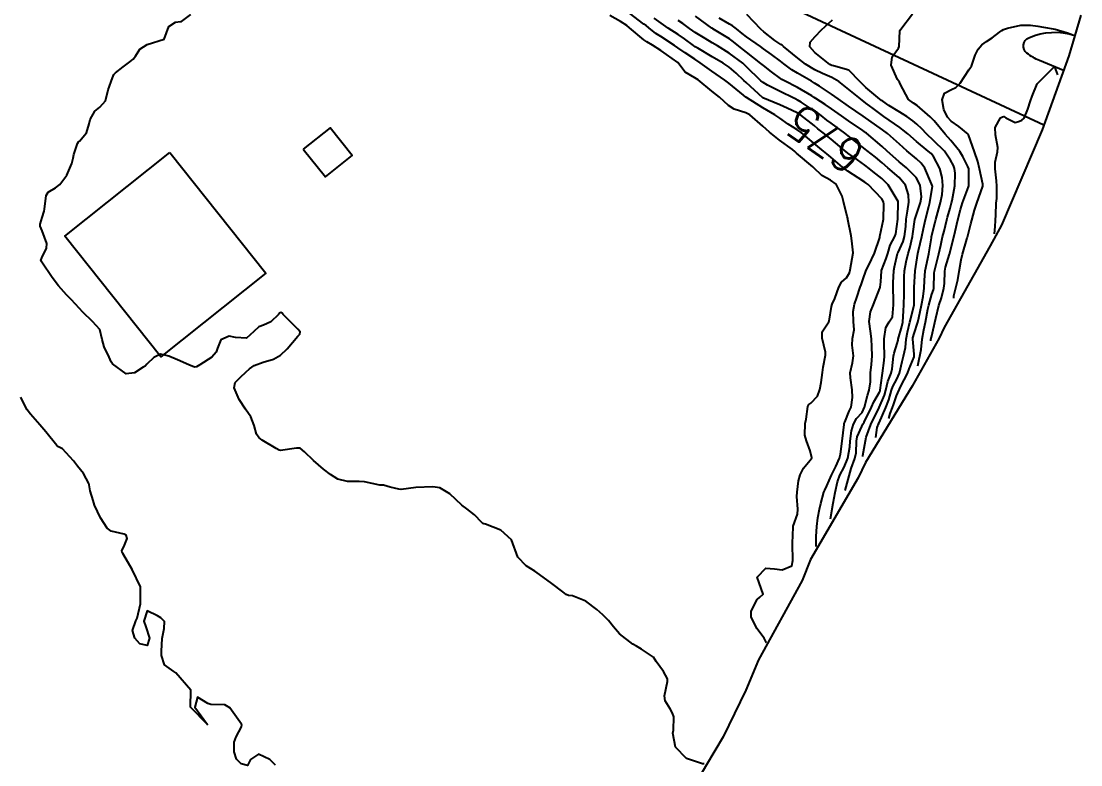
# Model space of a CAD drawing. Header units: metres. Extents: x 298520 to 308411, y 7433745 to 7450750.
# Drawn here: x 300937 to 301060.7, y 7446949.3 to 7447036.2 of the extents above; entities that cross this region are included whole.
import ezdxf
from ezdxf.enums import TextEntityAlignment as Align

# ---------------------------------------------------------------- set-up
doc = ezdxf.new("R2010")
doc.units = ezdxf.units.M
doc.header["$LTSCALE"] = 10
for name, color, linetype in [('Area', 45, 'Continuous'), ('Cotas', 45, 'Continuous'), ('Curvas de Nivel 1m', 11, 'Continuous'), ('Curvas de Nivel 5m', 15, 'Continuous'), ('Edificações', 30, 'Continuous'), ('Vias Primárias', 230, 'Continuous')]:
    doc.layers.add(name, color=color, linetype=linetype)
doc.styles.add('Style-STANDARD', font='STANDARD.shx')

msp = doc.modelspace()

# ---------------------------------------------------------------- linework, layer by layer
at = {"layer": 'Area'}
msp.add_polyline3d([(301060.74, 7447036.94, 681.84), (301059.34, 7447032.17, 682.4), (301056.23, 7447023.54, 691.2), (301051.49, 7447012.4, 682.23), (301050.14, 7447009.96, 686.54), (301044.77, 7447000.42, 683.44), (301044.21, 7446999.17, 677.86), (301041.05, 7446993.56, 676.34), (301035.59, 7446984.64, 673.62), (301034.76, 7446982.86, 673.19), (301029.19, 7446973.34, 673), (301028.2, 7446970.88, 674.24), (301023.11, 7446961.62, 672.65), (301021.61, 7446958.07, 672.37), (301018.96, 7446952.6, 672.43), (301017.03, 7446949.35, 672.28), (301013.8, 7446943.86, 671.69)], dxfattribs=at)
at = {"layer": 'Curvas de Nivel 1m', "flags": 128}
for points, elevation in [([(301016.75, 7446949.46), (301016.69, 7446949.45), (301016.58, 7446949.46), (301014.7, 7446950.08), (301013.41, 7446951.38), (301013.1, 7446953.02), (301013.17, 7446953.39), (301013.21, 7446954.94), (301013.05, 7446955.39), (301012.78, 7446955.88), (301012.21, 7446956.82), (301012.11, 7446957.4), (301012.49, 7446959.07), (301012.49, 7446959.39), (301011.99, 7446960.24), (301011.16, 7446961.42), (301011.05, 7446961.62), (301010.85, 7446961.93), (301009.44, 7446962.86), (301008.86, 7446963.19), (301008.43, 7446963.44), (301006.88, 7446964.63), (301006.17, 7446965.47), (301005.6, 7446966.18), (301004.91, 7446966.86), (301004.24, 7446967.5), (301002.92, 7446968.46), (301001.39, 7446969.07), (301000.93, 7446969.13), (301000.63, 7446969.23), (301000.27, 7446969.54), (300998.95, 7446970.54), (300997.53, 7446971.57), (300996.97, 7446971.96), (300995.98, 7446972.6), (300994.98, 7446973.61), (300994.24, 7446975.62), (300993.02, 7446976.75), (300991.23, 7446977.45), (300991.03, 7446977.49), (300990.92, 7446977.54), (300990.8, 7446977.65), (300989.93, 7446978.56), (300989.05, 7446979.24), (300988.44, 7446979.69), (300987.07, 7446981), (300985.87, 7446981.71), (300985.08, 7446981.82), (300983.08, 7446981.75), (300981.36, 7446981.49), (300981.08, 7446981.53), (300980.1, 7446981.78), (300979.31, 7446982.02), (300979.08, 7446982), (300978.87, 7446982.02), (300977.09, 7446982.41), (300976.48, 7446982.44), (300975.09, 7446982.45), (300973.97, 7446982.73), (300973.1, 7446983.24), (300972.3, 7446983.88), (300971.12, 7446984.89), (300970.1, 7446985.91), (300969.56, 7446986.34), (300969.14, 7446986.34), (300967.26, 7446986.07), (300967.13, 7446986.09), (300966.79, 7446986.29), (300965.15, 7446987.28), (300964.75, 7446987.57), (300964.48, 7446987.97), (300964.19, 7446989), (300963.8, 7446989.98), (300963.19, 7446990.9), (300962.47, 7446992), (300961.85, 7446993.37), (300961.99, 7446994), (300962.62, 7446994.61), (300963.24, 7446995.2), (300963.64, 7446995.6), (300964.21, 7446995.98), (300965.26, 7446996.37), (300966.46, 7446996.75), (300967.27, 7446997.19), (300968.05, 7446997.93), (300969.29, 7446999.42), (300969.53, 7446999.67), (300969.56, 7446999.91), (300969.3, 7447000.22), (300967.61, 7447001.94), (300967.48, 7447002.09), (300967.33, 7447002.18), (300967.18, 7447002.09), (300967.06, 7447001.94), (300966.15, 7447001.11), (300965.3, 7447000.71), (300964.76, 7447000.51), (300964.17, 7446999.98), (300963.29, 7446999.2), (300962.02, 7446999.27), (300961.29, 7446999.42), (300960.32, 7446998.99), (300959.94, 7446998.02), (300959.76, 7446997.54), (300959.26, 7446996.98), (300957.87, 7446996.05), (300957.48, 7446995.82), (300957.25, 7446995.78), (300956.59, 7446996.07), (300955.26, 7446996.65), (300954.24, 7446997.07), (300953.26, 7446997.31), (300952.47, 7446996.91), (300951.68, 7446996.13), (300951.48, 7446995.9), (300951.25, 7446995.78), (300950.24, 7446995.14), (300949.24, 7446995.02), (300947.66, 7446996.17), (300947.5, 7446996.42), (300947.26, 7446996.95), (300946.67, 7446998.19), (300946.45, 7446999.02), (300946.18, 7447000.19), (300945.31, 7447001.13), (300944.18, 7447002.21), (300943.33, 7447003.17), (300942.82, 7447003.71), (300942.29, 7447004.24), (300941.36, 7447005.29), (300940.63, 7447006.26), (300939.39, 7447008.08), (300939.32, 7447008.19), (300939.29, 7447008.27), (300939.4, 7447008.57), (300939.97, 7447009.7), (300939.99, 7447010.26), (300939.43, 7447011.72), (300939.23, 7447012.27), (300939.22, 7447012.5), (300939.45, 7447013.27), (300939.69, 7447014.04), (300939.73, 7447014.27), (300939.9, 7447015.85), (300940.16, 7447016.26), (300940.99, 7447016.76), (300941.5, 7447017.13), (300942.34, 7447018.24), (300942.9, 7447019.6), (300943.05, 7447020.23), (300943.14, 7447020.63), (300943.56, 7447021.93), (300943.67, 7447022.11), (300943.8, 7447022.22), (300944.61, 7447023.18), (300944.93, 7447024.21), (300945.05, 7447024.74), (300945.6, 7447025.7), (300946.19, 7447026.19), (300946.86, 7447026.93), (300947.17, 7447028.18), (300947.65, 7447029.61), (300947.83, 7447029.98), (300948, 7447030.17), (300948.92, 7447030.9), (300949.67, 7447031.47), (300950.06, 7447031.77), (300950.36, 7447032.14), (300950.86, 7447032.97), (300951.7, 7447033.51), (300953.7, 7447034.1), (300954.22, 7447035.6), (300955.01, 7447036.09), (300955.62, 7447036.18), (300955.72, 7447036.2), (300956.82, 7447036.99)], 672), ([(301024.03, 7446963.58), (301023.75, 7446964.13), (301022.89, 7446965.27), (301022.26, 7446966.63), (301022.23, 7446967.28), (301022.93, 7446968.64), (301023.27, 7446968.93), (301023.66, 7446969.26), (301022.96, 7446971.27), (301023.94, 7446972.3), (301024.97, 7446972.22), (301025.86, 7446972.12), (301026.98, 7446972.58), (301027.12, 7446973.22), (301027.08, 7446975.14), (301027.08, 7446975.22), (301027.15, 7446977.1), (301027.16, 7446977.22), (301027.64, 7446978.62), (301027.71, 7446979.21), (301027.59, 7446980.7), (301027.6, 7446981.21), (301027.78, 7446982.53), (301027.95, 7446983.21), (301028.34, 7446983.98), (301029.12, 7446984.95), (301029.25, 7446985.07), (301029.34, 7446985.2), (301029.14, 7446986.04), (301028.7, 7446987.2), (301028.5, 7446987.86), (301028.55, 7446989.21), (301028.67, 7446989.72), (301028.88, 7446991.2), (301028.97, 7446991.43), (301029.21, 7446991.6), (301030.01, 7446992.4), (301030.27, 7446993.19), (301030.42, 7446994), (301030.59, 7446995.19), (301030.65, 7446995.79), (301030.94, 7446997.18), (301030.92, 7446997.54), (301030.52, 7446999.19), (301030.55, 7446999.93), (301031.31, 7447001.11), (301031.34, 7447001.18), (301031.63, 7447002.88), (301031.72, 7447003.17), (301032, 7447003.82), (301032.49, 7447005.16), (301032.79, 7447005.74), (301033.38, 7447006.23), (301033.73, 7447006.8), (301033.82, 7447007.15), (301034.04, 7447008.51), (301034.14, 7447009.14), (301034.02, 7447010.55), (301033.93, 7447011.15), (301033.55, 7447013.06), (301033.53, 7447013.15), (301033.47, 7447013.4), (301033.01, 7447015.15), (301032.87, 7447015.78), (301032.19, 7447017.16), (301031.52, 7447017.63), (301030.51, 7447018.18), (301029.53, 7447019.12), (301029.46, 7447019.2), (301027.55, 7447020.8), (301027.34, 7447021.01), (301027.08, 7447021.23), (301025.57, 7447022.33), (301024.37, 7447023.26), (301023.59, 7447023.96), (301022.1, 7447025.29), (301021.61, 7447025.51), (301020.25, 7447025.95), (301019.61, 7447026.38), (301018.54, 7447027.33), (301017.64, 7447028.03), (301016.04, 7447029.36), (301015.66, 7447029.59), (301014.54, 7447030.25), (301013.67, 7447031.39), (301011.69, 7447032.78), (301010.71, 7447033.42), (301010.06, 7447033.79), (301009.71, 7447034.04), (301008.03, 7447035.46), (301007.73, 7447035.7), (301006.99, 7447036.2), (301005.74, 7447036.89)], 673), ([(301029.82, 7446974.83), (301029.83, 7446976), (301029.91, 7446977.19), (301030.04, 7446978.2), (301030.21, 7446979.19), (301030.37, 7446979.88), (301030.74, 7446981.18), (301030.85, 7446981.42), (301031.09, 7446981.94), (301031.63, 7446983.17), (301032.15, 7446984.2), (301032.56, 7446985.16), (301032.66, 7446985.62), (301032.89, 7446987.15), (301033.1, 7446989.08), (301033.1, 7446989.15), (301033.12, 7446989.21), (301033.18, 7446989.38), (301033.69, 7446990.65), (301033.92, 7446991.14), (301034.08, 7446992.27), (301034.06, 7446993.14), (301033.84, 7446994.54), (301033.81, 7446995.14), (301034.09, 7446996.31), (301034.21, 7446997.14), (301034.05, 7446998.38), (301034.09, 7446999.14), (301034.28, 7447000.17), (301034.2, 7447001.14), (301034.17, 7447002.3), (301034.33, 7447003.14), (301034.57, 7447003.92), (301034.99, 7447005.13), (301035.08, 7447005.42), (301035.38, 7447006.25), (301035.61, 7447006.91), (301035.69, 7447007.13), (301035.99, 7447007.71), (301036.66, 7447009.11), (301037.26, 7447010.93), (301037.28, 7447011.1), (301037.3, 7447011.24), (301037.44, 7447011.8), (301037.68, 7447012.88), (301037.7, 7447013.1), (301037.75, 7447014.83), (301037.7, 7447015.1), (301037.49, 7447015.47), (301035.91, 7447017.12), (301035.69, 7447017.31), (301035.52, 7447017.43), (301034.75, 7447017.9), (301033.53, 7447018.69), (301032.93, 7447019.16), (301031.54, 7447020.33), (301031.08, 7447020.71), (301030.5, 7447021.19), (301029.56, 7447021.98), (301028.07, 7447023.22), (301027.59, 7447023.57), (301026.56, 7447024.2), (301025.6, 7447024.87), (301025.02, 7447025.26), (301023.61, 7447026.1), (301021.69, 7447027.29), (301021.62, 7447027.34), (301021.35, 7447027.57), (301019.65, 7447028.96), (301019.16, 7447029.32), (301017.66, 7447030.37), (301016.28, 7447031.35), (301015.68, 7447031.77), (301014.52, 7447032.54), (301013.7, 7447033.11), (301013.29, 7447033.39), (301011.71, 7447034.42), (301011.1, 7447034.8), (301010.31, 7447035.43), (301009.98, 7447035.7), (301009.73, 7447035.89), (301008.04, 7447037.15)], 674), ([(301035.29, 7446985.37), (301035.3, 7446985.48), (301035.66, 7446987.62), (301036.22, 7446989.11), (301037.19, 7446991.08), (301037.2, 7446991.1), (301037.8, 7446992.51), (301037.96, 7446993.09), (301038.2, 7446994.12), (301038.58, 7446995.09), (301038.73, 7446995.6), (301038.88, 7446997.08), (301038.93, 7446997.43), (301039.29, 7446998.57), (301039.4, 7446998.97), (301039.43, 7446999.08), (301039.84, 7447000.54), (301039.94, 7447001.07), (301040.03, 7447002.37), (301040.08, 7447003.07), (301040.1, 7447004.32), (301040.1, 7447005.07), (301040.11, 7447006.34), (301040.17, 7447007.07), (301040.36, 7447008.11), (301040.6, 7447009.07), (301040.78, 7447009.7), (301041.1, 7447011.06), (301041.14, 7447011.36), (301041.36, 7447013.06), (301041.38, 7447013.15), (301041.47, 7447013.41), (301042.01, 7447015.05), (301042.12, 7447015.69), (301041.99, 7447017.05), (301041.52, 7447017.95), (301040.38, 7447019.07), (301039.54, 7447019.79), (301038.1, 7447021.09), (301037.56, 7447021.57), (301035.73, 7447023.13), (301035.64, 7447023.19), (301035.58, 7447023.23), (301035.29, 7447023.43), (301033.6, 7447024.59), (301032.78, 7447025.16), (301031.61, 7447025.98), (301030.9, 7447026.47), (301029.8, 7447027.2), (301029.62, 7447027.31), (301029.34, 7447027.49), (301027.64, 7447028.48), (301026.14, 7447029.24), (301025.82, 7447029.42), (301025.66, 7447029.53), (301024.63, 7447030.3), (301023.67, 7447031.03), (301023.36, 7447031.27), (301021.69, 7447032.59), (301020.81, 7447033.3), (301020.19, 7447033.8), (301019.71, 7447034.14), (301017.75, 7447035.34), (301017.72, 7447035.36), (301017.66, 7447035.41), (301015.74, 7447036.81)], 677), ([(301038.32, 7446989.81), (301038.47, 7446990.37), (301038.75, 7446991.08), (301038.87, 7446991.41), (301039.21, 7446992.45), (301039.71, 7446993.56), (301040.49, 7446995.07), (301040.71, 7446995.61), (301041.27, 7446997), (301041.29, 7446997.07), (301041.28, 7446997.31), (301041.12, 7446999.06), (301041.14, 7446999.22), (301041.3, 7446999.74), (301041.7, 7447001.05), (301041.82, 7447001.55), (301042.15, 7447003.05), (301042.35, 7447004.05), (301042.45, 7447005.04), (301042.48, 7447005.94), (301042.58, 7447007.04), (301042.86, 7447008.49), (301042.98, 7447009.04), (301043.29, 7447010.89), (301043.32, 7447011.03), (301043.44, 7447011.52), (301043.75, 7447012.73), (301043.83, 7447013.03), (301044.18, 7447014.32), (301044.35, 7447015.02), (301044.54, 7447015.97), (301044.63, 7447017.02), (301044.56, 7447017.97), (301044.29, 7447019.02), (301043.55, 7447020.41), (301043.26, 7447020.75), (301042.93, 7447021.04), (301041.57, 7447022.16), (301040.53, 7447023.07), (301040.01, 7447023.5), (301039.59, 7447023.81), (301037.75, 7447025.1), (301037.6, 7447025.2), (301036.5, 7447026), (301035.62, 7447026.66), (301035, 7447027.14), (301033.64, 7447028.25), (301032.47, 7447029.16), (301031.66, 7447029.63), (301030.57, 7447030.1), (301029.67, 7447030.53), (301028.59, 7447031.21), (301027.68, 7447031.88), (301026.02, 7447033.25), (301025.85, 7447033.4), (301025.71, 7447033.5), (301025, 7447033.97), (301023.72, 7447034.98), (301023.39, 7447035.27), (301021.74, 7447037)], 679), ([(301043.21, 7446998.88), (301043.23, 7446998.97), (301043.24, 7446999.03), (301043.3, 7446999.3), (301043.8, 7447001.51), (301044.18, 7447003.02), (301044.46, 7447003.91), (301044.76, 7447005.02), (301044.81, 7447005.58), (301044.85, 7447007.02), (301044.94, 7447007.48), (301045.41, 7447009.01), (301045.93, 7447011), (301046.08, 7447011.64), (301046.39, 7447013), (301046.68, 7447014.2), (301046.92, 7447014.99), (301047.5, 7447016.54), (301047.63, 7447016.85), (301047.66, 7447016.98), (301047.68, 7447018.83), (301047.65, 7447018.98), (301047.54, 7447019.26), (301046.96, 7447020.4), (301046.6, 7447020.99), (301045.57, 7447022.29), (301044.91, 7447023.02), (301043.6, 7447024.56), (301043.38, 7447024.82), (301043.16, 7447025.03), (301041.62, 7447026.36), (301041.2, 7447026.64), (301040.63, 7447027.06), (301039.65, 7447028.89), (301039.56, 7447029.08), (301039.34, 7447029.4), (301038.58, 7447031.09), (301038.73, 7447032.04), (301039.46, 7447033.08), (301039.52, 7447033.27), (301039.61, 7447035.08), (301039.64, 7447035.17), (301039.73, 7447035.29), (301041.1, 7447037.06)], 681), ([(301033.21, 7446981.4), (301033.93, 7446983.96), (301034.35, 7446985.14), (301034.49, 7446985.78), (301034.55, 7446987.14), (301034.64, 7446987.65), (301035.17, 7446988.86), (301035.3, 7446989.13), (301035.43, 7446989.38), (301036.29, 7446991.11), (301036.57, 7446991.75), (301037.22, 7446992.87), (301037.3, 7446993.02), (301037.32, 7446993.1), (301037.53, 7446994.81), (301037.57, 7446995.1), (301037.78, 7446996.58), (301037.8, 7446997.09), (301037.78, 7446998.6), (301037.79, 7446999.1), (301037.96, 7447000.44), (301038.38, 7447001.09), (301038.74, 7447001.67), (301038.85, 7447003.08), (301038.85, 7447003.59), (301038.82, 7447005.09), (301038.81, 7447005.64), (301038.9, 7447007.08), (301038.97, 7447007.51), (301039.35, 7447009.08), (301039.37, 7447009.13), (301039.41, 7447009.21), (301040.01, 7447010.49), (301040.16, 7447011.07), (301040.29, 7447012.23), (301040.36, 7447013.07), (301040.5, 7447014.04), (301040.65, 7447015.07), (301040.63, 7447015.93), (301040.27, 7447017.07), (301039.52, 7447017.96), (301038.21, 7447019.09), (301037.54, 7447019.67), (301036.75, 7447020.32), (301035.75, 7447021.13), (301035.56, 7447021.28), (301034.87, 7447021.83), (301033.58, 7447022.84), (301033.17, 7447023.15), (301031.59, 7447024.29), (301031.09, 7447024.67), (301030.42, 7447025.19), (301029.95, 7447025.54), (301029.61, 7447025.76), (301028.08, 7447026.75), (301027.62, 7447027.04), (301027.51, 7447027.11), (301027.24, 7447027.23), (301025.63, 7447027.99), (301024.16, 7447028.75), (301023.65, 7447029.05), (301023.37, 7447029.27), (301021.67, 7447030.93), (301021.48, 7447031.11), (301021.26, 7447031.3), (301019.69, 7447032.47), (301018.31, 7447033.33), (301017.71, 7447033.69), (301016.88, 7447034.18), (301015.72, 7447034.88), (301015.43, 7447035.08), (301015.03, 7447035.37), (301014.28, 7447035.93), (301013.73, 7447036.3)], 676), ([(301036.81, 7446987.59), (301036.98, 7446988.73), (301037.02, 7446988.95), (301037.08, 7446989.1), (301037.18, 7446989.31), (301037.98, 7446991.09), (301038.33, 7446991.97), (301038.64, 7446993.09), (301038.78, 7446993.53), (301039.24, 7446994.38), (301039.55, 7446995.08), (301039.88, 7446996.45), (301040.05, 7446997.07), (301040.27, 7446998.09), (301040.34, 7446999.07), (301040.49, 7446999.88), (301040.79, 7447001.07), (301040.88, 7447001.5), (301041.28, 7447003.06), (301041.28, 7447003.12), (301041.3, 7447005.06), (301041.3, 7447005.12), (301041.39, 7447007.06), (301041.72, 7447009.06), (301041.8, 7447009.44), (301042.18, 7447011.05), (301042.39, 7447011.99), (301042.61, 7447013.04), (301043, 7447014.56), (301043.11, 7447015.04), (301043.41, 7447016.94), (301043.39, 7447017.03), (301043.31, 7447017.23), (301042.53, 7447019.04), (301042.11, 7447019.62), (301041.54, 7447020.13), (301040.43, 7447021.07), (301039.56, 7447021.84), (301038.16, 7447023.09), (301037.59, 7447023.53), (301036.66, 7447024.18), (301035.6, 7447024.93), (301035.32, 7447025.13), (301033.61, 7447026.3), (301032.39, 7447027.16), (301031.63, 7447027.7), (301030.21, 7447028.62), (301029.65, 7447028.98), (301029.3, 7447029.2), (301027.66, 7447030.13), (301026.98, 7447030.55), (301026.06, 7447031.24), (301025.68, 7447031.54), (301024.61, 7447032.34), (301023.7, 7447033), (301023.32, 7447033.27), (301021.71, 7447034.41), (301021.2, 7447034.78), (301020.53, 7447035.31), (301020.08, 7447035.67), (301019.73, 7447035.88), (301018.49, 7447036.57)], 678), ([(301045.91, 7447003.84), (301045.92, 7447004.12), (301046.37, 7447005.99), (301046.54, 7447006.99), (301046.76, 7447008.34), (301046.93, 7447008.99), (301047.43, 7447010.77), (301047.48, 7447010.93), (301047.5, 7447010.98), (301047.9, 7447012.53), (301048.01, 7447012.97), (301048.32, 7447014.13), (301048.59, 7447014.97), (301048.84, 7447015.62), (301049.3, 7447016.96), (301049.31, 7447017.16), (301048.93, 7447018.97), (301048.7, 7447019.81), (301048.34, 7447020.97), (301047.63, 7447022.94), (301047.6, 7447022.98), (301047.58, 7447023.01), (301046.5, 7447023.9), (301045.6, 7447024.55), (301045.17, 7447025.01), (301044.74, 7447025.89), (301044.56, 7447027.02), (301044.84, 7447027.81), (301045.64, 7447028.25), (301046.15, 7447028.49), (301046.67, 7447028.99), (301047.67, 7447030.52), (301047.85, 7447030.8), (301047.96, 7447030.98), (301048.42, 7447032.25), (301048.77, 7447032.97), (301049.2, 7447033.47), (301049.71, 7447033.84), (301050.39, 7447034.28), (301051.26, 7447034.94), (301051.52, 7447035.15), (301051.73, 7447035.24), (301052.19, 7447035.39), (301053.73, 7447035.76), (301054.87, 7447035.76), (301055.73, 7447035.63), (301056.37, 7447035.53), (301057.73, 7447035.27), (301059.19, 7447034.85), (301059.61, 7447034.72), (301059.64, 7447034.69), (301059.65, 7447034.65)], 682), ([(301050.65, 7447011.36), (301050.73, 7447012.22), (301050.77, 7447012.95), (301050.81, 7447013.61), (301050.86, 7447014.95), (301050.92, 7447015.52), (301050.95, 7447016.95), (301050.89, 7447017.56), (301050.73, 7447018.95), (301050.74, 7447019.75), (301051.01, 7447020.95), (301051.05, 7447021.45), (301050.78, 7447022.95), (301050.74, 7447023.8), (301051.37, 7447024.94), (301051.52, 7447025.02), (301051.6, 7447025.05), (301051.75, 7447025.08), (301052, 7447024.93), (301053.08, 7447024.4), (301053.6, 7447024.52), (301053.87, 7447024.64), (301054.14, 7447024.9), (301054.57, 7447025.94), (301054.88, 7447026.9), (301055.06, 7447027.47), (301055.65, 7447028.89), (301057.58, 7447030.86), (301057.63, 7447030.91), (301057.67, 7447030.92), (301057.69, 7447030.9), (301058.02, 7447029.94)], 683), ([(300966.69, 7446949.29), (300966.03, 7446949.95), (300964.71, 7446950.59), (300963.76, 7446949.97), (300963.41, 7446949.26), (300962.69, 7446949.46), (300962.16, 7446950), (300961.87, 7446950.84), (300961.86, 7446952), (300962.1, 7446952.62), (300962.74, 7446953.79), (300962.78, 7446953.99), (300962.74, 7446954.08), (300961.36, 7446956), (300960.78, 7446956.35), (300959.15, 7446956.4), (300958.78, 7446956.49), (300957.59, 7446957.24), (300957.27, 7446956.06), (300958.74, 7446954.04), (300956.77, 7446956.06), (300956.79, 7446958.06), (300955.07, 7446960.08), (300954.82, 7446960.24), (300953.75, 7446961.01), (300953.38, 7446962.1), (300953.38, 7446962.63), (300953.45, 7446964.1), (300953.71, 7446965.26), (300953.73, 7446966.1), (300953.3, 7446966.51), (300952.9, 7446966.74), (300951.7, 7446967.33), (300951.31, 7446966.13), (300951.55, 7446965.46), (300951.99, 7446964.12), (300951.69, 7446963.28), (300950.86, 7446963.48), (300950.28, 7446964.14), (300950, 7446965.02), (300950.39, 7446966.14), (300950.55, 7446966.48), (300950.91, 7446968.13), (300950.94, 7446970.13), (300949.97, 7446972.14), (300948.98, 7446973.84), (300948.85, 7446974.02), (300948.78, 7446974.15), (300948.75, 7446974.39), (300948.99, 7446974.82), (300949.37, 7446975.78), (300949.25, 7446976.15), (300949.01, 7446976.28), (300947.49, 7446976.64), (300947.02, 7446976.98), (300946.26, 7446978.19), (300945.57, 7446979.68), (300945.4, 7446980.2), (300945.07, 7446981.34), (300944.93, 7446982.05), (300944.89, 7446982.2), (300944.26, 7446983.38), (300943.59, 7446984.22), (300943.11, 7446984.87), (300941.83, 7446986.24), (300941.35, 7446986.47), (300941.14, 7446986.64), (300939.88, 7446988.26), (300939.16, 7446989.07), (300938.09, 7446990.29), (300937.7, 7446990.81), (300937.2, 7446991.79), (300936.97, 7446992.3)], 671)]:
    msp.add_lwpolyline(points, dxfattribs=dict(at, elevation=elevation))
at = {"layer": 'Curvas de Nivel 5m', "flags": 128}
for points, elevation in [([(301031.5, 7446978.09), (301031.81, 7446979.92), (301032.05, 7446981.17), (301032.31, 7446982.38), (301032.6, 7446983.16), (301033.11, 7446984.11), (301033.55, 7446985.15), (301033.78, 7446986.5), (301033.82, 7446987.14), (301033.96, 7446988.35), (301034.18, 7446989.14), (301034.54, 7446989.78), (301035.19, 7446990.5), (301035.5, 7446991.13), (301035.83, 7446992.5), (301036.01, 7446993.12), (301036.18, 7446994.07), (301036.18, 7446995.12), (301036.28, 7446996.1), (301036.37, 7446997.11), (301036.34, 7446998.17), (301036.31, 7446999.11), (301036.2, 7447000.01), (301036.02, 7447001.12), (301036.18, 7447002.26), (301036.53, 7447003.11), (301037.28, 7447005.02), (301037.32, 7447005.1), (301037.32, 7447005.14), (301037.37, 7447005.77), (301037.45, 7447007.04), (301037.46, 7447007.1), (301038.02, 7447008.48), (301038.19, 7447009.09), (301038.47, 7447010.04), (301039.03, 7447011.08), (301039.15, 7447011.37), (301039.38, 7447013.08), (301039.38, 7447013.16), (301039.42, 7447015.08), (301039.41, 7447015.16), (301038.25, 7447017.09), (301037.52, 7447017.84), (301036.8, 7447018.39), (301035.89, 7447019.12), (301035.69, 7447019.28), (301035.54, 7447019.4), (301034.65, 7447020.03), (301033.55, 7447020.81), (301033.12, 7447021.15), (301031.57, 7447022.44), (301030.65, 7447023.18), (301030.05, 7447023.66), (301029.59, 7447024.02), (301028.05, 7447025.22), (301027.61, 7447025.5), (301026.45, 7447026.07), (301025.61, 7447026.44), (301023.62, 7447027.27), (301021.65, 7447029.06), (301021.39, 7447029.29), (301020.48, 7447030.13), (301019.67, 7447030.84), (301018.96, 7447031.33), (301017.68, 7447032.06), (301016, 7447033.05), (301015.7, 7447033.24), (301015.53, 7447033.36), (301014.47, 7447034.14), (301013.72, 7447034.65), (301012.56, 7447035.4), (301011.73, 7447035.99), (301010.9, 7447036.59)], 675), ([(301041.7, 7446995.94), (301042.11, 7446997.88), (301042.22, 7446999.05), (301042.4, 7447000.14), (301042.61, 7447001.04), (301042.89, 7447002.59), (301042.98, 7447003.04), (301043.36, 7447004.34), (301043.54, 7447004.85), (301043.57, 7447005.03), (301043.63, 7447006.79), (301043.66, 7447007.03), (301044.02, 7447008.41), (301044.17, 7447009.02), (301044.39, 7447010.06), (301044.6, 7447011.02), (301044.77, 7447011.69), (301045.09, 7447013.01), (301045.17, 7447013.31), (301045.48, 7447014.39), (301045.66, 7447015.01), (301045.73, 7447015.25), (301046.03, 7447017), (301046.08, 7447018.45), (301046.01, 7447019), (301045.89, 7447019.36), (301045.54, 7447020), (301044.81, 7447021.02), (301043.57, 7447022.24), (301042.74, 7447023.04), (301042.18, 7447023.64), (301041.59, 7447024.2), (301041.11, 7447024.57), (301040.41, 7447025.07), (301039.92, 7447025.39), (301039.61, 7447025.58), (301038.33, 7447026.38), (301037.62, 7447026.86), (301037.48, 7447026.96), (301037.29, 7447027.1), (301035.64, 7447028.46), (301034.99, 7447029.14), (301033.67, 7447030.51), (301031.85, 7447030.99), (301031.67, 7447031.05), (301031.59, 7447031.09), (301031.44, 7447031.17), (301029.69, 7447032.55), (301029.11, 7447033.21), (301029.14, 7447033.77), (301029.72, 7447034.42), (301030.45, 7447035.19), (301031.74, 7447036.39)], 680)]:
    msp.add_lwpolyline(points, dxfattribs=dict(at, elevation=elevation))
at = {"layer": 'Edificações'}
for points in [[(300969.94, 7447021.27), (300972.53, 7447018.02), (300975.66, 7447020.51), (300973.08, 7447023.76)], [(300954.37, 7447020.86), (300965.57, 7447006.76), (300953.31, 7446997.02), (300942.11, 7447011.12)]]:
    msp.add_lwpolyline(points, close=True, dxfattribs=at)
at = {"layer": 'Vias Primárias'}
msp.add_lwpolyline([(300858.41, 7447035.12, 0.015743), (300869.02, 7447051.54, 0.012093), (300875.2, 7447062.41, -0.003953), (300884.9, 7447080.09), (300892.22, 7447095.77, -0.187144), (300894.5, 7447097.94, -0.224876), (300901.29, 7447097.61), (300930.22, 7447083.45), (301014.7, 7447043.6), (301056.43, 7447024.1)], format="xyb", dxfattribs=at)
at = {"layer": 'Vias Primárias', "elevation": 684.16}
msp.add_lwpolyline([(301058.72, 7447030.45), (301055.93, 7447031.62, -0.065305), (301054.45, 7447032.48, -0.56953), (301054.68, 7447034.29, -0.183162), (301060.04, 7447034.56, -2.218657)], format="xyb", dxfattribs=at)

# ---------------------------------------------------------------- texts
at = {"layer": 'Cotas', "style": 'Style-STANDARD'}
msp.add_text('675', height=4, rotation=145.2952, dxfattribs=at).set_placement((301030.89, 7447022.44, 675), align=Align.MIDDLE_CENTER)

doc.saveas('drawing.dxf')
